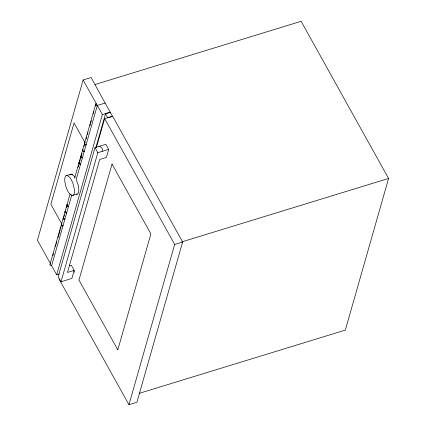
<?xml version="1.0" encoding="UTF-8"?>
<svg xmlns="http://www.w3.org/2000/svg" width="426" height="426" viewBox="0 0 426 426"><rect width="100%" height="100%" fill="white"/><g stroke="black" fill="none" stroke-linecap="round" stroke-linejoin="round"><path stroke-width="0.64" d="M96.446 147.359L104.642 118.625L112.592 116.186L112.517 116.452L91.079 77.532L83.129 79.971L37.419 240.237L50.556 263.838M50.023 264.322L61.376 224.529M61.45 224.257L63.213 218.075M63.293 217.803L65.056 211.621M65.13 211.349L66.898 205.167M66.973 204.895L70.061 194.07M74.603 178.148L78.959 162.865M79.039 162.594L80.802 156.411M80.881 156.14L82.644 149.957M82.719 149.691L84.486 143.503M84.561 143.237L95.733 104.061M52.899 255.632L53.474 253.598M55.481 246.563L56.03 244.641M56.323 243.629L56.866 241.734M58.037 237.607L58.58 235.685M58.847 234.79L60.29 229.731M60.588 228.65L61.136 226.728M64.001 216.706L64.534 214.853M66.552 207.781L67.079 205.923M67.43 204.688L67.324 204.501A1.225 0.985 15.9 0 0 68.346 206.338L68.554 206.301M78.054 167.445L78.592 165.528M79.753 161.497L80.28 159.643M80.631 158.408L81.164 156.55M81.483 155.399L82.021 153.504M84.007 146.544L84.55 144.643M86.174 138.956L86.712 137.06M87.442 134.541L87.974 132.635M89.961 125.697L90.498 123.79M90.86 122.528L91.398 120.633M93.385 113.689L93.922 111.782M95.546 106.101L96.084 103.662A1.225 0.985 15.9 0 0 97.107 105.499L105.27 103.023M59.342 273.982L56.658 274.807L51.605 265.728L71.834 194.799M97.32 105.462L76.206 179.468L78.251 185.203L78.847 190.071A9.926 3.696 72.9 0 1 77.346 194.112L71.925 195.534L69.481 193.676A10.916 4.063 72.9 0 1 66.078 187.115L64.869 181.934L64.736 179.623A9.926 3.696 72.9 0 1 66.238 175.581L71.552 174.191L74.097 176.018L75.162 177.546M56.658 274.807L102.373 114.541L83.129 79.971M95.855 147.684L105.595 113.55M99.167 146.363L99.178 146.336A4.036 3.248 15.9 0 1 102.112 151.246L102.107 151.273M69.523 265.877L71.35 265.318L74.177 270.398L71.882 278.434L60.998 281.799L97.82 152.7L95.035 147.609M107.869 117.635L107.789 117.906L105.515 113.822L110.243 112.368M60.998 281.799L58.17 276.719L94.993 147.62L105.861 144.313L108.689 149.393L106.399 157.428L99.7 159.484L67.484 272.448L74.177 270.398M112.592 116.186L182.621 241.995L136.906 402.261L128.956 404.7L174.671 244.433L104.642 118.625M95.067 84.513L301.113 21.3L388.581 178.451L345.326 330.113L139.281 393.326M85.094 142.747L74.055 122.922L50.87 204.208L61.866 224.172L61.802 223.863A1.225 0.985 15.9 0 0 62.824 225.7L63.032 225.663M85.019 143.024L84.833 143.109A1.225 0.985 15.9 0 0 85.855 144.946L86.068 144.904M79.497 162.386L79.311 162.471A1.225 0.985 15.9 0 0 80.333 164.303L80.546 164.266M63.751 217.595L63.565 217.681A1.225 0.985 15.9 0 0 64.587 219.512L64.273 218.533M61.908 224.049L61.722 224.129A1.225 0.985 15.9 0 0 62.744 225.966L62.957 225.929M50.561 263.843L50.374 263.928A1.225 0.985 15.9 0 0 51.397 265.765L51.605 265.728M102.373 114.541L110.323 112.102M108.38 117.725L111.926 116.633M97.82 152.7L108.689 149.393M181.902 241.861L388.581 178.451M174.671 244.433L182.621 241.995M116.932 349.581L117.555 349.389M86.143 144.638L85.935 144.675A1.225 0.985 15.9 0 1 84.912 142.838M84.305 151.092L84.092 151.129A1.225 0.985 15.9 0 1 82.862 149.467M84.226 151.358L84.018 151.395A1.225 0.985 15.9 0 1 82.782 149.739M82.463 157.545L82.25 157.583A1.225 0.985 15.9 0 1 81.228 155.746M82.383 157.812L82.175 157.849A1.225 0.985 15.9 0 1 81.153 156.017M80.62 163.999L80.413 164.037A1.225 0.985 15.9 0 1 79.39 162.2M68.479 206.567L68.266 206.605A1.225 0.985 15.9 0 1 67.036 204.949M66.717 212.755L66.504 212.792A1.225 0.985 15.9 0 1 65.482 210.955M66.637 213.021L66.429 213.059A1.225 0.985 15.9 0 1 65.407 211.227M64.874 219.209L64.661 219.246A1.225 0.985 15.9 0 1 63.644 217.409M66.238 175.581L67.26 175.507L69.704 177.365A10.916 4.063 72.9 0 1 73.107 183.925L74.316 189.107L74.454 191.423A9.926 3.696 72.9 0 1 72.947 195.459M76.318 194.187L77.346 194.112M72.841 174.766L71.653 174.159L70.631 174.234A9.926 3.696 72.9 0 0 69.837 174.985M73.975 271.101L74.641 272.294M58.932 278.892L128.956 404.7M112.038 164.106L78.964 280.058L117.816 349.863L150.889 233.911L112.038 164.106"/></g></svg>
